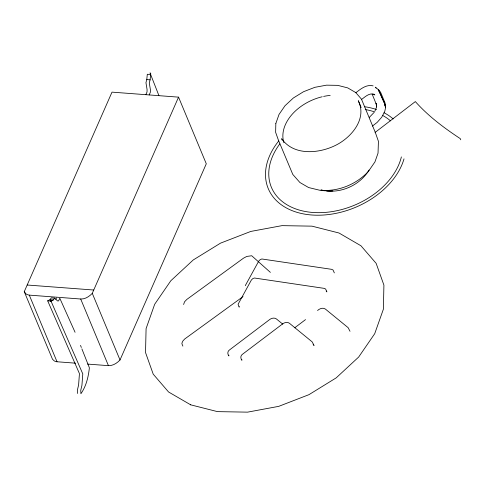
<?xml version="1.0" encoding="UTF-8"?>
<svg xmlns="http://www.w3.org/2000/svg" width="485" height="485" viewBox="0 0 485 485"><rect width="100%" height="100%" fill="white"/><g stroke="black" fill="none" stroke-linecap="round" stroke-linejoin="round"><path stroke-width="0.73" d="M145.852 94.684L147.022 91.98L147.07 89.537L145.955 82.674L146.773 79.588L147.307 74.266L150.647 74.52M149.192 94.939L150.362 92.235L150.411 89.792L149.295 82.929L150.114 79.843L150.744 73.556L149.998 72.853L158.91 95.587M183.609 304.513L184.53 301.828L186.822 299.433L243.537 258.147L246.786 256.438L251.703 255.747L270.381 272.376M75.666 363.186L56.466 361.719L54.411 361.028L52.507 359.264L24.25 291.673L111.999 92.138L178.553 97.145L206.289 163.785L120.013 359.967C117.043 363.144 112.95 365.854 108.44 365.654L87.579 364.083M24.25 291.673L26.226 294.116L28.73 295.08L80.698 299.015C85.215 299.221 89.301 296.505 92.277 293.334L178.553 97.145M55.854 299.312L56.448 297.984M374.947 111.077L376.318 107.706L376.554 105.384L376.603 106.421M369.055 170.053C359.603 185.834 338.985 194.697 321.137 189.877M77.57 393.48L77.406 390.013L78.594 385.029L79.449 373.644L47.675 300.827L49.967 299.724L51.307 297.893L54.647 298.148L57.551 300.949L58.6 300.894L59.788 298.233L75.072 332.28M81.88 348.854L89.385 367.812C88.367 376.966 86.312 385.975 80.91 393.735L80.746 390.261L81.935 385.278L82.789 373.899L50.319 299.512L50.604 301.282L53.308 299.972L54.647 298.148M374.074 112.447L369.327 117.358M375.063 132.466L415.342 101.583C428.322 116.176 444.036 127.925 460.265 138.631L460.75 139.795M355.772 92.774C360.591 89.04 366.539 84.105 373.117 85.863M361.501 99.522C364.981 96.964 370.225 91.726 374.869 94.939L373.741 94.017M372.438 126.082L377.203 122.341L381.719 117.225L384.744 111.417L385.605 107.67L385.017 102.875L380.683 92.465L379.252 90.38L375.311 87.161L376.13 88.106M294.71 327.799L305.526 319.615M317.548 310.521C319.542 308.66 322.883 307.29 325.356 309.042L348.139 327.678L350.018 331.297M243.052 296.602L184.652 339.033L182.815 341.07L182.033 342.865L181.899 343.756L182.881 346.126M190.611 404.811L217.48 411.626L247.544 412.147L278.711 406.357L308.951 394.669L336.202 377.863L358.664 357.045L374.711 333.704L383.386 309.175L383.914 285.119L376.154 263.373L360.955 245.774L339.003 233.006L312.019 226.155L282.009 225.64L250.806 231.43L220.56 243.124L193.254 259.954L170.829 280.742L154.673 304.271L146.088 328.618L145.524 352.54L153.218 374.171L168.568 391.989L190.72 404.842M146.773 79.588L150.114 79.843M27.178 285.01L93.732 290.024M49.967 299.724L53.308 299.972M47.675 300.827L51.016 301.082M326.193 291.067L326.902 291.921L325.647 289.072L324.295 288.381L254.443 278.014L252.806 278.62L251.363 280.039L238.08 304.253L239.214 307.12L239.069 306.623M282.791 324.168L276.365 318.912C274.389 317.481 271.594 318.124 269.757 319.482L229.49 349.946C227.368 351.273 227.41 354.117 228.89 355.966L228.768 355.166M313.14 344.229L314.031 345.478L312.152 341.858L289.369 323.222C287.393 321.791 284.598 322.434 282.761 323.792L242.494 354.256C240.372 355.584 240.414 358.427 241.9 360.276L241.772 359.476M361.155 107.609L358.288 100.71C367.43 119.025 350.995 137.94 335.099 145.579C318.378 153.696 293.552 155.776 281.639 138.698L282.209 140.08M334.335 272.891L333.08 270.042L331.728 269.345L261.876 258.984L260.233 259.584L258.796 261.009L245.513 285.222L245.659 285.72M92.277 293.334L120.013 359.967M80.698 299.015L108.44 365.654M29.3 295.147L57.042 361.786M372.104 93.975L376.566 104.942M80.522 345.375L81.334 347.46M376.657 105.039L376.099 103.269L376.627 106.942M283.907 142.729A43.426 30.222 -22.6 0 1 322.185 96.757M323.628 96.424A43.426 30.222 -22.6 0 1 330.188 95.406M401.374 156.904A69.591 48.433 -22.6 0 1 310.509 212.254A69.591 48.433 -22.6 0 1 279.839 143.857M365.266 109.537A69.591 48.433 -22.6 0 1 374.584 111.902M382.738 115.472A69.591 48.433 -22.6 0 1 390.504 120.886M332.819 190.932A34.283 23.862 -22.6 0 1 326.726 191.005M324.544 190.793A34.283 23.862 -22.6 0 1 321.052 190.15M404.011 158.868A72.986 50.792 -22.6 0 1 306.738 214.455A72.986 50.792 -22.6 0 1 278.699 140.996M364.308 106.676A72.986 50.792 -22.6 0 1 376.615 109.574M384.096 112.775A72.986 50.792 -22.6 0 1 393.177 118.952M275.826 123.511L275.632 132.326L278.463 140.274L292.794 174.436L299.882 182.487L308.612 187.549L319.657 190.229C337.718 191.987 356.148 184.67 368.418 171.375L374.947 161.905L378.033 153.145L378.433 141.329L375.275 132.326L361.458 99.14L355.802 92.593L347.703 87.888L337.712 85.354L326.514 85.16L314.868 87.324L303.568 91.695L293.383 97.97L285.016 105.73L279.027 114.442L275.826 123.511M380.331 93.617L378.239 89.628L385.66 105.936L380.331 93.617M385.066 105.366L384.647 103.984L385.605 107.67L385.066 105.366"/></g></svg>
